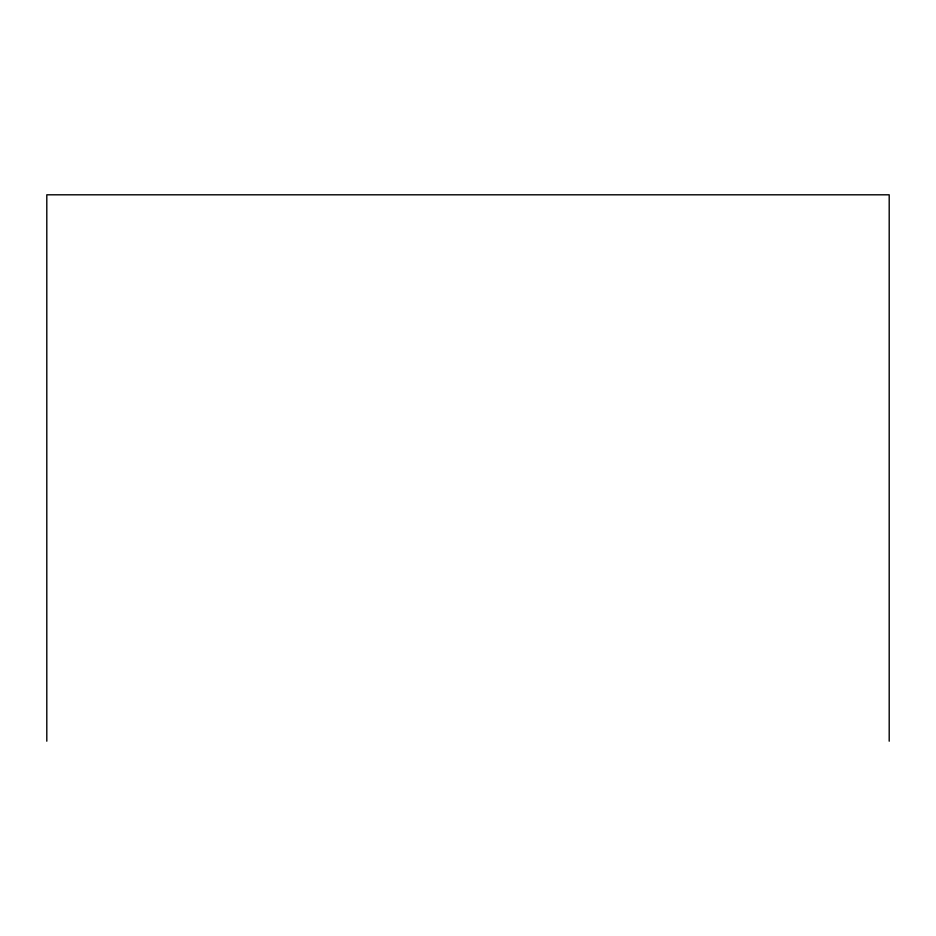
<?xml version="1.0" encoding="UTF-8"?>
<svg xmlns="http://www.w3.org/2000/svg" width="936" height="936" viewBox="0 0 936 936"><rect width="100%" height="100%" fill="white"/><g stroke="black" fill="none" stroke-linecap="round" stroke-linejoin="round"><path stroke-width="1.4" d="M889.2 741.195L889.2 194.805L46.8 194.805L46.8 741.195"/></g></svg>
